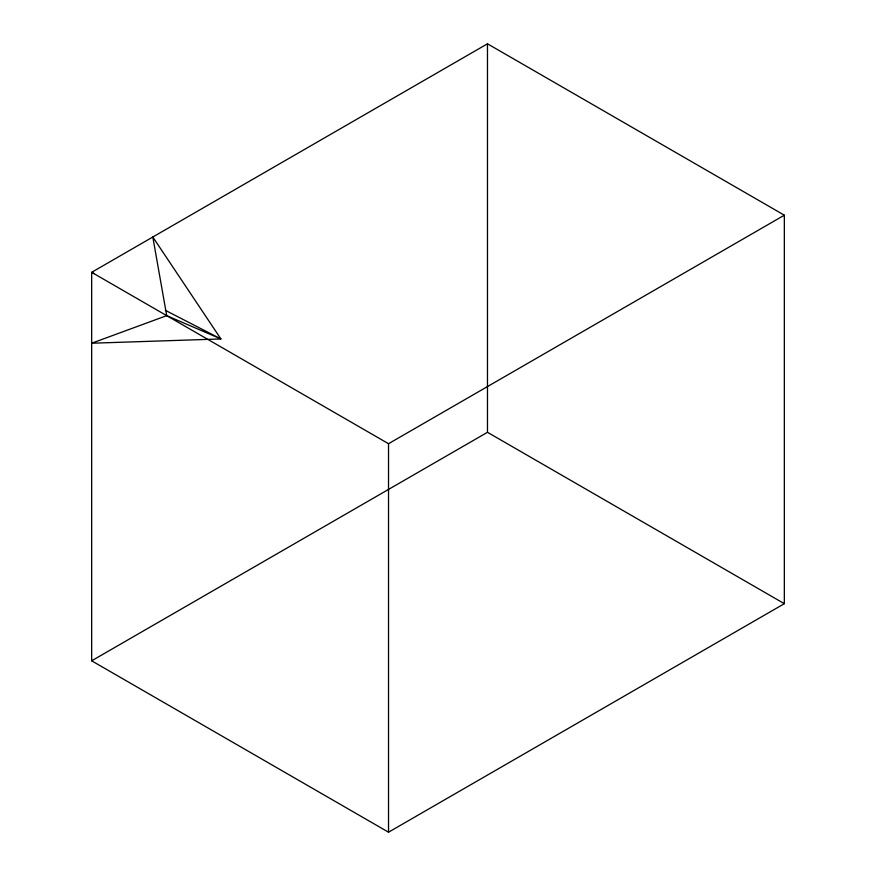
<?xml version="1.0" encoding="UTF-8"?>
<svg xmlns="http://www.w3.org/2000/svg" width="876" height="876" viewBox="0 0 876 876"><rect width="100%" height="100%" fill="white"/><g stroke="black" fill="none" stroke-linecap="round" stroke-linejoin="round"><path stroke-width="1.31" d="M487.472 43.8L91.662 272.316L91.662 660.811L388.528 832.2L784.338 603.684L784.338 215.189L487.472 43.8L487.472 432.295L91.662 660.811M94.082 273.564L91.662 272.316L388.528 443.705L784.338 215.189M166.714 315.645L91.662 343.228L220.905 338.957L152.807 237.013L166.714 315.645L220.905 338.957L165.345 310.312M487.472 432.295L784.338 603.684M388.528 443.705L388.528 832.2"/></g></svg>
